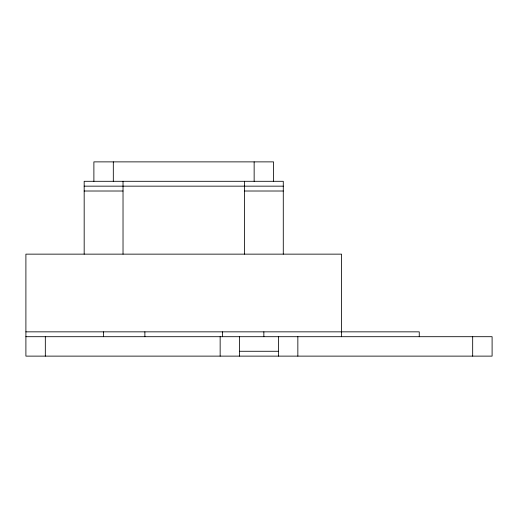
<?xml version="1.0" encoding="UTF-8"?>
<svg xmlns="http://www.w3.org/2000/svg" width="518" height="518" viewBox="0 0 518 518"><rect width="100%" height="100%" fill="white"/><g stroke="black" fill="none" stroke-linecap="round" stroke-linejoin="round"><path stroke-width="0.78" d="M84.175 186.156L283.281 186.156M84.175 191.012L123.025 191.012M244.431 191.012L283.281 191.012M25.9 331.844L419.256 331.844L419.256 336.7M25.9 336.7L492.1 336.7L492.1 356.125L25.9 356.125L25.9 254.144L341.556 254.144L341.556 336.7M239.575 351.269L278.425 351.269M472.675 336.687L472.675 356.125M297.85 336.7L297.85 356.125M283.281 254.144L283.281 181.3L84.175 181.3L84.175 254.144M278.425 336.7L278.425 356.125M273.569 181.3L273.569 161.875L93.887 161.875L93.887 181.3M263.856 331.844L263.856 336.7M254.144 161.875L254.144 181.3M244.431 181.3L244.431 254.144M239.575 336.7L239.575 356.125M222.578 331.844L222.578 336.7M220.15 336.7L220.15 356.125M144.878 331.844L144.878 336.7M123.025 181.3L123.025 254.144M113.312 161.875L113.312 181.3M103.6 331.844L103.6 336.7M45.325 336.687L45.325 356.125"/></g></svg>
